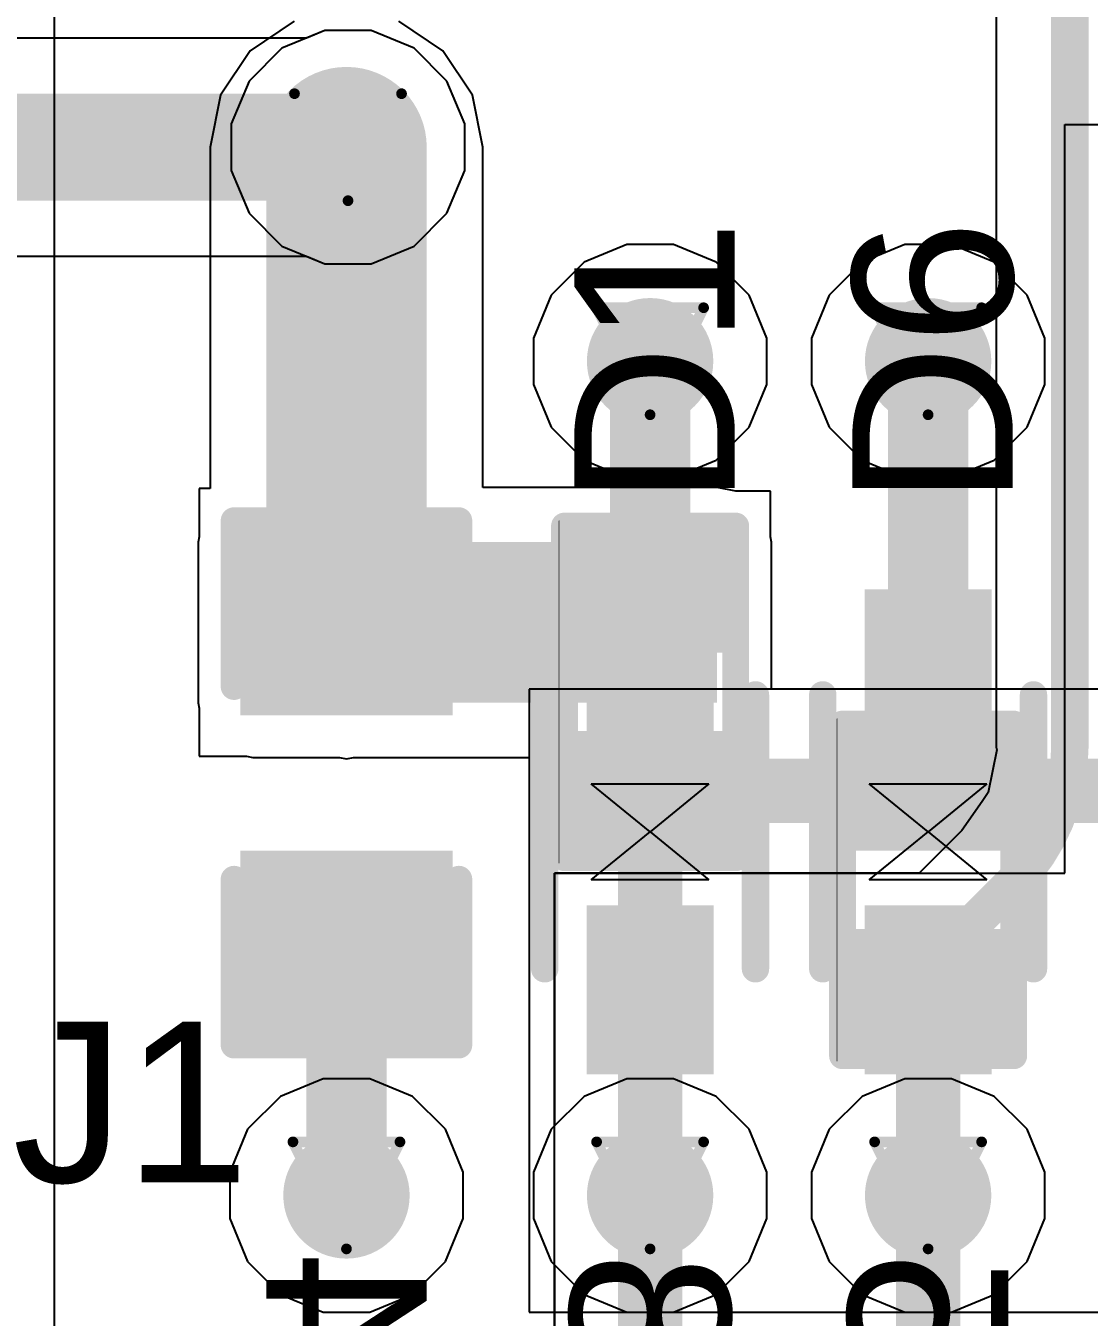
# Model space of a CAD drawing. Header units: inches. Extents: x 0 to 211, y 0 to 201.
# Drawn here: x 3.6077 to 3.8064, y 2.3414 to 2.5827 of the extents above; entities that cross this region are included whole.
import ezdxf

# ---------------------------------------------------------------- set-up
doc = ezdxf.new("R2010")
doc.units = ezdxf.units.IN
doc.header["$MEASUREMENT"] = 0
for name, color, linetype in [('Bottom Layer', 5, 'Continuous'), ('Bottom Overlay', 54, 'Continuous'), ('Bottom Paste', 16, 'Continuous'), ('Bottom Solder', 6, 'Continuous'), ('Drill Drawing', 1, 'Continuous'), ('Layer 1', 16, 'Continuous'), ('Layer 2', 76, 'Continuous'), ('Top Layer', 1, 'Continuous'), ('Top Overlay', 2, 'Continuous'), ('Top Paste', 8, 'Continuous'), ('Top Solder', 216, 'Continuous'), ('Via Holes', 16, 'Continuous')]:
    doc.layers.add(name, color=color, linetype=linetype)
doc.styles.add('Arial', font='', dxfattribs={"height": 0.2})
doc.styles.get('Arial').set_extended_font_data('Arial')

# ---------------------------------------------------------------- blocks, each defined once
blk = doc.blocks.new('R___0402_B_191')
at = {"layer": 'Bottom Layer'}
for points in [[(-0.0095, 0.0125), (-0.0095, -0.0125), (-0.0275, -0.0125), (-0.0275, 0.0125)], [(0.0275, 0.0125), (0.0275, -0.0125), (0.0095, -0.0125), (0.0095, 0.0125)]]:
    blk.add_hatch(color=5, dxfattribs=at).paths.add_polyline_path(points)
at = {"layer": 'Bottom Paste'}
for points in [[(-0.0095, 0.0125), (-0.0095, -0.0125), (-0.0275, -0.0125), (-0.0275, 0.0125)], [(0.0275, 0.0125), (0.0275, -0.0125), (0.0095, -0.0125), (0.0095, 0.0125)]]:
    blk.add_hatch(color=16, dxfattribs=at).paths.add_polyline_path(points)
at = {"layer": 'Bottom Solder'}
for points in [[(-0.00733, 0.01467), (-0.00733, -0.01467), (-0.02967, -0.01467), (-0.02967, 0.01467)], [(0.02967, 0.01467), (0.02967, -0.01467), (0.00733, -0.01467), (0.00733, 0.01467)]]:
    blk.add_hatch(color=6, dxfattribs=at).paths.add_polyline_path(points)
at = {"layer": 'Bottom Overlay'}
for points in [[(-0.031, 0.016, 0.005, 0.005, 0), (-0.031, -0.016, 0.005, 0.005, 0)], [(-0.031, 0.016, 0.005, 0.005, 0), (0.031, 0.016, 0.005, 0.005, 0)], [(-0.032, 0.017, 0.000127, 0.000127, 0), (0.032, 0.017, 0.000127, 0.000127, 0)], [(0.031, 0.016, 0.005, 0.005, 0), (0.031, -0.016, 0.005, 0.005, 0)], [(-0.031, -0.016, 0.005, 0.005, 0), (0.031, -0.016, 0.005, 0.005, 0)]]:
    blk.add_lwpolyline(points, format="xyseb", dxfattribs=at)
for points in [[(-0.03225, 0.016, 0.0025, 0.0025, 1), (-0.02975, 0.016, 0.0025, 0.0025, 1)], [(-0.03225, 0.016, 0.0025, 0.0025, 1), (-0.02975, 0.016, 0.0025, 0.0025, 1)], [(-0.03203, 0.017, 0.0000635, 0.0000635, 1), (-0.03197, 0.017, 0.0000635, 0.0000635, 1)], [(0.02975, 0.016, 0.0025, 0.0025, 1), (0.03225, 0.016, 0.0025, 0.0025, 1)], [(0.02975, 0.016, 0.0025, 0.0025, 1), (0.03225, 0.016, 0.0025, 0.0025, 1)], [(0.03197, 0.017, 0.0000635, 0.0000635, 1), (0.03203, 0.017, 0.0000635, 0.0000635, 1)], [(-0.03225, -0.016, 0.0025, 0.0025, 1), (-0.02975, -0.016, 0.0025, 0.0025, 1)], [(-0.03225, -0.016, 0.0025, 0.0025, 1), (-0.02975, -0.016, 0.0025, 0.0025, 1)], [(0.02975, -0.016, 0.0025, 0.0025, 1), (0.03225, -0.016, 0.0025, 0.0025, 1)], [(0.02975, -0.016, 0.0025, 0.0025, 1), (0.03225, -0.016, 0.0025, 0.0025, 1)]]:
    blk.add_lwpolyline(points, format="xyseb", close=True, dxfattribs=at)
blk = doc.blocks.new('R___0402_B_194')
at = {"layer": 'Bottom Layer'}
for points in [[(-0.0095, 0.0125), (-0.0095, -0.0125), (-0.0275, -0.0125), (-0.0275, 0.0125)], [(0.0275, 0.0125), (0.0275, -0.0125), (0.0095, -0.0125), (0.0095, 0.0125)]]:
    blk.add_hatch(color=5, dxfattribs=at).paths.add_polyline_path(points)
at = {"layer": 'Bottom Paste'}
for points in [[(-0.0095, 0.0125), (-0.0095, -0.0125), (-0.0275, -0.0125), (-0.0275, 0.0125)], [(0.0275, 0.0125), (0.0275, -0.0125), (0.0095, -0.0125), (0.0095, 0.0125)]]:
    blk.add_hatch(color=16, dxfattribs=at).paths.add_polyline_path(points)
at = {"layer": 'Bottom Solder'}
for points in [[(-0.00733, 0.01467), (-0.00733, -0.01467), (-0.02967, -0.01467), (-0.02967, 0.01467)], [(0.02967, 0.01467), (0.02967, -0.01467), (0.00733, -0.01467), (0.00733, 0.01467)]]:
    blk.add_hatch(color=6, dxfattribs=at).paths.add_polyline_path(points)
at = {"layer": 'Bottom Overlay'}
for points in [[(-0.031, 0.016, 0.005, 0.005, 0), (0.031, 0.016, 0.005, 0.005, 0)], [(-0.031, 0.016, 0.005, 0.005, 0), (-0.031, -0.016, 0.005, 0.005, 0)], [(-0.032, 0.017, 0.000127, 0.000127, 0), (0.032, 0.017, 0.000127, 0.000127, 0)], [(0.031, 0.016, 0.005, 0.005, 0), (0.031, -0.016, 0.005, 0.005, 0)], [(0.031, -0.016, 0.005, 0.005, 0), (-0.031, -0.016, 0.005, 0.005, 0)]]:
    blk.add_lwpolyline(points, format="xyseb", dxfattribs=at)
for points in [[(-0.03225, 0.016, 0.0025, 0.0025, 1), (-0.02975, 0.016, 0.0025, 0.0025, 1)], [(-0.03225, 0.016, 0.0025, 0.0025, 1), (-0.02975, 0.016, 0.0025, 0.0025, 1)], [(-0.03203, 0.017, 0.0000635, 0.0000635, 1), (-0.03197, 0.017, 0.0000635, 0.0000635, 1)], [(0.02975, 0.016, 0.0025, 0.0025, 1), (0.03225, 0.016, 0.0025, 0.0025, 1)], [(0.02975, 0.016, 0.0025, 0.0025, 1), (0.03225, 0.016, 0.0025, 0.0025, 1)], [(0.03197, 0.017, 0.0000635, 0.0000635, 1), (0.03203, 0.017, 0.0000635, 0.0000635, 1)], [(-0.03225, -0.016, 0.0025, 0.0025, 1), (-0.02975, -0.016, 0.0025, 0.0025, 1)], [(-0.03225, -0.016, 0.0025, 0.0025, 1), (-0.02975, -0.016, 0.0025, 0.0025, 1)], [(0.02975, -0.016, 0.0025, 0.0025, 1), (0.03225, -0.016, 0.0025, 0.0025, 1)], [(0.02975, -0.016, 0.0025, 0.0025, 1), (0.03225, -0.016, 0.0025, 0.0025, 1)]]:
    blk.add_lwpolyline(points, format="xyseb", close=True, dxfattribs=at)
blk = doc.blocks.new('SOD_523__B__D____________237')
at = {"layer": 'Top Layer'}
for points in [[(-0.04134, 0.00787), (-0.01771, 0.00787), (-0.01771, -0.00787), (-0.04134, -0.00787)], [(0.04134, -0.00787), (0.01771, -0.00787), (0.01771, 0.00787), (0.04134, 0.00787)]]:
    blk.add_hatch(color=1, dxfattribs=at).paths.add_polyline_path(points)
at = {"layer": 'Top Paste'}
for points in [[(-0.04134, 0.00787), (-0.01771, 0.00787), (-0.01771, -0.00787), (-0.04134, -0.00787)], [(0.04134, -0.00787), (0.01771, -0.00787), (0.01771, 0.00787), (0.04134, 0.00787)]]:
    blk.add_hatch(color=8, dxfattribs=at).paths.add_polyline_path(points)
at = {"layer": 'Top Solder'}
for points in [[(-0.04534, 0.01187), (-0.01371, 0.01187), (-0.01371, -0.01187), (-0.04534, -0.01187)], [(0.04534, -0.01187), (0.01371, -0.01187), (0.01371, 0.01187), (0.04534, 0.01187)]]:
    blk.add_hatch(color=216, dxfattribs=at).paths.add_polyline_path(points)
at = {"layer": 'Top Overlay'}
for p, q in [((-0.009, -0.011), (-0.009, 0.011)), ((-0.009, 0.011), (0, 0)), ((0, 0), (0.009, 0.011)), ((0.009, 0.011), (0.009, -0.011)), ((0, 0), (-0.009, -0.011)), ((0, 0), (0, 0)), ((0, 0), (0, 0)), ((0.009, -0.011), (0, 0))]:
    blk.add_line(p, q, dxfattribs=at)
for points in [[(0.02559, 0.01969, 0.00512, 0.00512, 0), (-0.02559, 0.01969, 0.00512, 0.00512, 0)], [(0, -0.01, 0.00394, 0.00394, 0), (0, 0.009, 0.00394, 0.00394, 0)], [(0.02559, -0.01969, 0.00512, 0.00512, 0), (-0.02559, -0.01969, 0.00512, 0.00512, 0)]]:
    blk.add_lwpolyline(points, format="xyseb", dxfattribs=at)
for points in [[(-0.02687, 0.01969, 0.00256, 0.00256, 1), (-0.02431, 0.01969, 0.00256, 0.00256, 1)], [(0.02431, 0.01969, 0.00256, 0.00256, 1), (0.02687, 0.01969, 0.00256, 0.00256, 1)], [(-0.00098, 0.009, 0.00197, 0.00197, 1), (0.00098, 0.009, 0.00197, 0.00197, 1)], [(-0.00098, -0.01, 0.00197, 0.00197, 1), (0.00098, -0.01, 0.00197, 0.00197, 1)], [(-0.02687, -0.01969, 0.00256, 0.00256, 1), (-0.02431, -0.01969, 0.00256, 0.00256, 1)], [(0.02431, -0.01969, 0.00256, 0.00256, 1), (0.02687, -0.01969, 0.00256, 0.00256, 1)]]:
    blk.add_lwpolyline(points, format="xyseb", close=True, dxfattribs=at)
blk = doc.blocks.new('SOD_523__B__D____________242')
at = {"layer": 'Top Layer'}
for points in [[(-0.04134, 0.00787), (-0.01771, 0.00787), (-0.01771, -0.00787), (-0.04134, -0.00787)], [(0.04134, -0.00787), (0.01771, -0.00787), (0.01771, 0.00787), (0.04134, 0.00787)]]:
    blk.add_hatch(color=1, dxfattribs=at).paths.add_polyline_path(points)
at = {"layer": 'Top Paste'}
for points in [[(-0.04134, 0.00787), (-0.01771, 0.00787), (-0.01771, -0.00787), (-0.04134, -0.00787)], [(0.04134, -0.00787), (0.01771, -0.00787), (0.01771, 0.00787), (0.04134, 0.00787)]]:
    blk.add_hatch(color=8, dxfattribs=at).paths.add_polyline_path(points)
at = {"layer": 'Top Solder'}
for points in [[(-0.04534, 0.01187), (-0.01371, 0.01187), (-0.01371, -0.01187), (-0.04534, -0.01187)], [(0.04534, -0.01187), (0.01371, -0.01187), (0.01371, 0.01187), (0.04534, 0.01187)]]:
    blk.add_hatch(color=216, dxfattribs=at).paths.add_polyline_path(points)
at = {"layer": 'Top Overlay'}
for p, q in [((-0.009, -0.011), (-0.009, 0.011)), ((-0.009, 0.011), (0, 0)), ((0, 0), (0.009, 0.011)), ((0.009, 0.011), (0.009, -0.011)), ((0, 0), (-0.009, -0.011)), ((0, 0), (0, 0)), ((0.009, -0.011), (0, 0)), ((0, 0), (0, 0))]:
    blk.add_line(p, q, dxfattribs=at)
for points in [[(0.02559, 0.01969, 0.00512, 0.00512, 0), (-0.02559, 0.01969, 0.00512, 0.00512, 0)], [(0, -0.01, 0.00394, 0.00394, 0), (0, 0.009, 0.00394, 0.00394, 0)], [(0.02559, -0.01969, 0.00512, 0.00512, 0), (-0.02559, -0.01969, 0.00512, 0.00512, 0)]]:
    blk.add_lwpolyline(points, format="xyseb", dxfattribs=at)
for points in [[(-0.02687, 0.01969, 0.00256, 0.00256, 1), (-0.02431, 0.01969, 0.00256, 0.00256, 1)], [(0.02431, 0.01969, 0.00256, 0.00256, 1), (0.02687, 0.01969, 0.00256, 0.00256, 1)], [(-0.00098, 0.009, 0.00197, 0.00197, 1), (0.00098, 0.009, 0.00197, 0.00197, 1)], [(-0.00098, -0.01, 0.00197, 0.00197, 1), (0.00098, -0.01, 0.00197, 0.00197, 1)], [(-0.02687, -0.01969, 0.00256, 0.00256, 1), (-0.02431, -0.01969, 0.00256, 0.00256, 1)], [(0.02431, -0.01969, 0.00256, 0.00256, 1), (0.02687, -0.01969, 0.00256, 0.00256, 1)]]:
    blk.add_lwpolyline(points, format="xyseb", close=True, dxfattribs=at)
blk = doc.blocks.new('C___0603_B_382')
at = {"layer": 'Bottom Layer'}
for points in [[(-0.045, -0.0175), (-0.045, 0.0175), (-0.015, 0.0175), (-0.015, -0.0175)], [(0.015, -0.0175), (0.015, 0.0175), (0.045, 0.0175), (0.045, -0.0175)]]:
    blk.add_hatch(color=5, dxfattribs=at).paths.add_polyline_path(points)
at = {"layer": 'Bottom Paste'}
for points in [[(-0.045, -0.0175), (-0.045, 0.0175), (-0.015, 0.0175), (-0.015, -0.0175)], [(0.015, -0.0175), (0.015, 0.0175), (0.045, 0.0175), (0.045, -0.0175)]]:
    blk.add_hatch(color=16, dxfattribs=at).paths.add_polyline_path(points)
at = {"layer": 'Bottom Solder'}
for points in [[(-0.04736, -0.01986), (-0.04736, 0.01986), (-0.01264, 0.01986), (-0.01264, -0.01986)], [(0.01264, -0.01986), (0.01264, 0.01986), (0.04736, 0.01986), (0.04736, -0.01986)]]:
    blk.add_hatch(color=6, dxfattribs=at).paths.add_polyline_path(points)
at = {"layer": 'Bottom Overlay'}
for points in [[(-0.049, 0.021, 0.005, 0.005, 0), (-0.018, 0.021, 0.005, 0.005, 0)], [(-0.049, 0.021, 0.005, 0.005, 0), (-0.049, -0.021, 0.005, 0.005, 0)], [(0.018, 0.021, 0.005, 0.005, 0), (0.049, 0.021, 0.005, 0.005, 0)], [(0.049, 0.021, 0.005, 0.005, 0), (0.049, -0.021, 0.005, 0.005, 0)], [(-0.049, -0.021, 0.005, 0.005, 0), (-0.018, -0.021, 0.005, 0.005, 0)], [(0.018, -0.021, 0.005, 0.005, 0), (0.049, -0.021, 0.005, 0.005, 0)]]:
    blk.add_lwpolyline(points, format="xyseb", dxfattribs=at)
for points in [[(-0.05025, 0.021, 0.0025, 0.0025, 1), (-0.04775, 0.021, 0.0025, 0.0025, 1)], [(-0.05025, 0.021, 0.0025, 0.0025, 1), (-0.04775, 0.021, 0.0025, 0.0025, 1)], [(-0.01925, 0.021, 0.0025, 0.0025, 1), (-0.01675, 0.021, 0.0025, 0.0025, 1)], [(0.01675, 0.021, 0.0025, 0.0025, 1), (0.01925, 0.021, 0.0025, 0.0025, 1)], [(0.04775, 0.021, 0.0025, 0.0025, 1), (0.05025, 0.021, 0.0025, 0.0025, 1)], [(0.04775, 0.021, 0.0025, 0.0025, 1), (0.05025, 0.021, 0.0025, 0.0025, 1)], [(-0.05025, -0.021, 0.0025, 0.0025, 1), (-0.04775, -0.021, 0.0025, 0.0025, 1)], [(-0.05025, -0.021, 0.0025, 0.0025, 1), (-0.04775, -0.021, 0.0025, 0.0025, 1)], [(-0.01925, -0.021, 0.0025, 0.0025, 1), (-0.01675, -0.021, 0.0025, 0.0025, 1)], [(0.01675, -0.021, 0.0025, 0.0025, 1), (0.01925, -0.021, 0.0025, 0.0025, 1)], [(0.04775, -0.021, 0.0025, 0.0025, 1), (0.05025, -0.021, 0.0025, 0.0025, 1)], [(0.04775, -0.021, 0.0025, 0.0025, 1), (0.05025, -0.021, 0.0025, 0.0025, 1)]]:
    blk.add_lwpolyline(points, format="xyseb", close=True, dxfattribs=at)

msp = doc.modelspace()

# ---------------------------------------------------------------- hatches: boundary and pattern name
at = {"layer": 'Bottom Layer'}
h = msp.add_hatch(color=5, dxfattribs=at)
edge = h.paths.add_edge_path()
edge.add_arc((3.66787, 2.56), 0.01181, 0, 360)
h = msp.add_hatch(color=5, dxfattribs=at)
edge = h.paths.add_edge_path()
edge.add_arc((3.72432, 2.52), 0.01181, 0, 360)
h = msp.add_hatch(color=5, dxfattribs=at)
edge = h.paths.add_edge_path()
edge.add_arc((3.77627, 2.52), 0.01181, 0, 360)
msp.add_hatch(color=5, dxfattribs=at).paths.add_polyline_path([(3.65008, 2.45618), (3.73682, 2.45618), (3.73682, 2.48621), (3.65008, 2.48621)])
h = msp.add_hatch(color=5, dxfattribs=at)
edge = h.paths.add_edge_path()
edge.add_arc((3.66758, 2.36412), 0.01181, 0, 360)
h = msp.add_hatch(color=5, dxfattribs=at)
edge = h.paths.add_edge_path()
edge.add_arc((3.72432, 2.36412), 0.01181, 0, 360)
h = msp.add_hatch(color=5, dxfattribs=at)
edge = h.paths.add_edge_path()
edge.add_arc((3.77627, 2.36412), 0.01181, 0, 360)
at = {"layer": 'Layer 1'}
h = msp.add_hatch(color=16, dxfattribs=at)
edge = h.paths.add_edge_path()
edge.add_arc((3.66787, 2.56), 0.01181, 0, 360)
h = msp.add_hatch(color=16, dxfattribs=at)
edge = h.paths.add_edge_path()
edge.add_arc((3.72432, 2.52), 0.01181, 0, 360)
h = msp.add_hatch(color=16, dxfattribs=at)
edge = h.paths.add_edge_path()
edge.add_arc((3.77627, 2.52), 0.01181, 0, 360)
h = msp.add_hatch(color=16, dxfattribs=at)
edge = h.paths.add_edge_path()
edge.add_arc((3.66758, 2.36412), 0.01181, 0, 360)
h = msp.add_hatch(color=16, dxfattribs=at)
edge = h.paths.add_edge_path()
edge.add_arc((3.72432, 2.36412), 0.01181, 0, 360)
h = msp.add_hatch(color=16, dxfattribs=at)
edge = h.paths.add_edge_path()
edge.add_arc((3.77627, 2.36412), 0.01181, 0, 360)
at = {"layer": 'Layer 2'}
h = msp.add_hatch(color=76, dxfattribs=at)
edge = h.paths.add_edge_path()
edge.add_arc((3.66787, 2.56), 0.01181, 0, 360)
h = msp.add_hatch(color=76, dxfattribs=at)
edge = h.paths.add_edge_path()
edge.add_arc((3.72432, 2.52), 0.01181, 0, 360)
h = msp.add_hatch(color=76, dxfattribs=at)
edge = h.paths.add_edge_path()
edge.add_arc((3.77627, 2.52), 0.01181, 0, 360)
h = msp.add_hatch(color=76, dxfattribs=at)
edge = h.paths.add_edge_path()
edge.add_arc((3.66758, 2.36412), 0.01181, 0, 360)
h = msp.add_hatch(color=76, dxfattribs=at)
edge = h.paths.add_edge_path()
edge.add_arc((3.72432, 2.36412), 0.01181, 0, 360)
h = msp.add_hatch(color=76, dxfattribs=at)
edge = h.paths.add_edge_path()
edge.add_arc((3.77627, 2.36412), 0.01181, 0, 360)
at = {"layer": 'Top Layer'}
h = msp.add_hatch(color=1, dxfattribs=at)
edge = h.paths.add_edge_path()
edge.add_arc((3.66787, 2.56), 0.01181, 0, 360)
h = msp.add_hatch(color=1, dxfattribs=at)
edge = h.paths.add_edge_path()
edge.add_arc((3.72432, 2.52), 0.01181, 0, 360)
h = msp.add_hatch(color=1, dxfattribs=at)
edge = h.paths.add_edge_path()
edge.add_arc((3.77627, 2.52), 0.01181, 0, 360)
h = msp.add_hatch(color=1, dxfattribs=at)
edge = h.paths.add_edge_path()
edge.add_arc((3.66758, 2.36412), 0.01181, 0, 360)
h = msp.add_hatch(color=1, dxfattribs=at)
edge = h.paths.add_edge_path()
edge.add_arc((3.72432, 2.36412), 0.01181, 0, 360)
h = msp.add_hatch(color=1, dxfattribs=at)
edge = h.paths.add_edge_path()
edge.add_arc((3.77627, 2.36412), 0.01181, 0, 360)
at = {"layer": 'Via Holes'}
h = msp.add_hatch(color=7, dxfattribs=at)
edge = h.paths.add_edge_path()
edge.add_arc((3.66787, 2.56), 0.00591, 0, 360)
h = msp.add_hatch(color=7, dxfattribs=at)
edge = h.paths.add_edge_path()
edge.add_arc((3.72432, 2.52), 0.00591, 0, 360)
h = msp.add_hatch(color=7, dxfattribs=at)
edge = h.paths.add_edge_path()
edge.add_arc((3.77627, 2.52), 0.00591, 0, 360)
h = msp.add_hatch(color=7, dxfattribs=at)
edge = h.paths.add_edge_path()
edge.add_arc((3.66758, 2.36412), 0.00591, 0, 360)
h = msp.add_hatch(color=7, dxfattribs=at)
edge = h.paths.add_edge_path()
edge.add_arc((3.72432, 2.36412), 0.00591, 0, 360)
h = msp.add_hatch(color=7, dxfattribs=at)
edge = h.paths.add_edge_path()
edge.add_arc((3.77627, 2.36412), 0.00591, 0, 360)

# ---------------------------------------------------------------- linework, layer by layer
at = {"layer": 'Bottom Layer'}
for p, q in [((3.65783, 2.58355), (3.64956, 2.57802)), ((3.68561, 2.57802), (3.67734, 2.58355)), ((3.64956, 2.57802), (3.64403, 2.56975)), ((3.69113, 2.56975), (3.68561, 2.57802)), ((3.64403, 2.56975), (3.64209, 2.56)), ((3.69307, 2.56), (3.69113, 2.56975)), ((3.64209, 2.56), (3.64209, 2.49621)), ((3.69307, 2.49641), (3.69307, 2.56)), ((3.64209, 2.49621), (3.64008, 2.49621)), ((3.64008, 2.49621), (3.64008, 2.4872)), ((3.73682, 2.49641), (3.69307, 2.49641)), ((3.74032, 2.49571), (3.73682, 2.49641)), ((3.74682, 2.49571), (3.74032, 2.49571)), ((3.74682, 2.4872), (3.74682, 2.49571)), ((3.64008, 2.4872), (3.63989, 2.48621)), ((3.63989, 2.48621), (3.63989, 2.45618)), ((3.74702, 2.48621), (3.74682, 2.4872)), ((3.74702, 2.45872), (3.74702, 2.48621)), ((4.20929, 2.4587), (3.7017, 2.45872)), ((3.7017, 2.45872), (3.7017, 2.34231)), ((3.90051, 2.45871), (3.74702, 2.45872)), ((3.63989, 2.45618), (3.64008, 2.45519)), ((3.64008, 2.45519), (3.64008, 2.44621)), ((3.64008, 2.44621), (3.64892, 2.44621)), ((3.64892, 2.44621), (3.65008, 2.44598)), ((3.65008, 2.44598), (3.66629, 2.44598)), ((3.66629, 2.44598), (3.66758, 2.44572)), ((3.66758, 2.44572), (3.66888, 2.44598)), ((3.66888, 2.44598), (3.7017, 2.44598)), ((3.7017, 2.44598), (3.7017, 2.34231)), ((3.7017, 2.34231), (4.20929, 2.34231)), ((3.7017, 2.34231), (4.20929, 2.34231))]:
    msp.add_line(p, q, dxfattribs=at)
for points in [[(3.66758, 2.47121, 0.03, 0.03, 0), (3.66758, 2.56, 0.03, 0.03, 0)], [(3.72432, 2.36412, 0.012, 0.012, 0), (3.72432, 2.43971, 0.012, 0.012, 0)], [(3.72432, 2.43971, 0.012, 0.012, 0), (3.77627, 2.43971, 0.012, 0.012, 0)], [(3.77627, 2.43971, 0.012, 0.012, 0), (4.03452, 2.43971, 0.012, 0.012, 0)], [(3.66758, 2.36412, 0.015, 0.015, 0), (3.66758, 2.41121, 0.015, 0.015, 0)], [(3.77627, 2.36412, 0.01, 0.01, 0), (3.77627, 2.40271, 0.01, 0.01, 0)]]:
    msp.add_lwpolyline(points, format="xyseb", dxfattribs=at)
for points in [[(3.66008, 2.56, 0.015, 0.015, 1), (3.67508, 2.56, 0.015, 0.015, 1)], [(3.66008, 2.47121, 0.015, 0.015, 1), (3.67508, 2.47121, 0.015, 0.015, 1)], [(3.72132, 2.43971, 0.006, 0.006, 1), (3.72732, 2.43971, 0.006, 0.006, 1)], [(3.72132, 2.43971, 0.006, 0.006, 1), (3.72732, 2.43971, 0.006, 0.006, 1)], [(3.77327, 2.43971, 0.006, 0.006, 1), (3.77927, 2.43971, 0.006, 0.006, 1)], [(3.77327, 2.43971, 0.006, 0.006, 1), (3.77927, 2.43971, 0.006, 0.006, 1)], [(3.66383, 2.41121, 0.0075, 0.0075, 1), (3.67133, 2.41121, 0.0075, 0.0075, 1)], [(3.77377, 2.40271, 0.005, 0.005, 1), (3.77877, 2.40271, 0.005, 0.005, 1)], [(3.66383, 2.36412, 0.0075, 0.0075, 1), (3.67133, 2.36412, 0.0075, 0.0075, 1)], [(3.72132, 2.36412, 0.006, 0.006, 1), (3.72732, 2.36412, 0.006, 0.006, 1)], [(3.77377, 2.36412, 0.005, 0.005, 1), (3.77877, 2.36412, 0.005, 0.005, 1)]]:
    msp.add_lwpolyline(points, format="xyseb", close=True, dxfattribs=at)
at = {"layer": 'Drill Drawing'}
for points in [[(3.65787, 2.57, 0.002, 0.002, 0), (3.67787, 2.57, 0.002, 0.002, 0)], [(3.65787, 2.57, 0.002, 0.002, 0), (3.66787, 2.55, 0.002, 0.002, 0)], [(3.66787, 2.55, 0.002, 0.002, 0), (3.67787, 2.57, 0.002, 0.002, 0)], [(3.71432, 2.53, 0.002, 0.002, 0), (3.73432, 2.53, 0.002, 0.002, 0)], [(3.71432, 2.53, 0.002, 0.002, 0), (3.72432, 2.51, 0.002, 0.002, 0)], [(3.72432, 2.51, 0.002, 0.002, 0), (3.73432, 2.53, 0.002, 0.002, 0)], [(3.76627, 2.53, 0.002, 0.002, 0), (3.78627, 2.53, 0.002, 0.002, 0)], [(3.76627, 2.53, 0.002, 0.002, 0), (3.77627, 2.51, 0.002, 0.002, 0)], [(3.77627, 2.51, 0.002, 0.002, 0), (3.78627, 2.53, 0.002, 0.002, 0)], [(3.65758, 2.37412, 0.002, 0.002, 0), (3.67758, 2.37412, 0.002, 0.002, 0)], [(3.65758, 2.37412, 0.002, 0.002, 0), (3.66758, 2.35412, 0.002, 0.002, 0)], [(3.66758, 2.35412, 0.002, 0.002, 0), (3.67758, 2.37412, 0.002, 0.002, 0)], [(3.71432, 2.37412, 0.002, 0.002, 0), (3.73432, 2.37412, 0.002, 0.002, 0)], [(3.71432, 2.37412, 0.002, 0.002, 0), (3.72432, 2.35412, 0.002, 0.002, 0)], [(3.72432, 2.35412, 0.002, 0.002, 0), (3.73432, 2.37412, 0.002, 0.002, 0)], [(3.76627, 2.37412, 0.002, 0.002, 0), (3.78627, 2.37412, 0.002, 0.002, 0)], [(3.76627, 2.37412, 0.002, 0.002, 0), (3.77627, 2.35412, 0.002, 0.002, 0)], [(3.77627, 2.35412, 0.002, 0.002, 0), (3.78627, 2.37412, 0.002, 0.002, 0)]]:
    msp.add_lwpolyline(points, format="xyseb", dxfattribs=at)
for points in [[(3.65737, 2.57, 0.001, 0.001, 1), (3.65837, 2.57, 0.001, 0.001, 1)], [(3.65737, 2.57, 0.001, 0.001, 1), (3.65837, 2.57, 0.001, 0.001, 1)], [(3.67737, 2.57, 0.001, 0.001, 1), (3.67837, 2.57, 0.001, 0.001, 1)], [(3.67737, 2.57, 0.001, 0.001, 1), (3.67837, 2.57, 0.001, 0.001, 1)], [(3.66737, 2.55, 0.001, 0.001, 1), (3.66837, 2.55, 0.001, 0.001, 1)], [(3.66737, 2.55, 0.001, 0.001, 1), (3.66837, 2.55, 0.001, 0.001, 1)], [(3.71382, 2.53, 0.001, 0.001, 1), (3.71482, 2.53, 0.001, 0.001, 1)], [(3.71382, 2.53, 0.001, 0.001, 1), (3.71482, 2.53, 0.001, 0.001, 1)], [(3.73382, 2.53, 0.001, 0.001, 1), (3.73482, 2.53, 0.001, 0.001, 1)], [(3.73382, 2.53, 0.001, 0.001, 1), (3.73482, 2.53, 0.001, 0.001, 1)], [(3.76577, 2.53, 0.001, 0.001, 1), (3.76677, 2.53, 0.001, 0.001, 1)], [(3.76577, 2.53, 0.001, 0.001, 1), (3.76677, 2.53, 0.001, 0.001, 1)], [(3.78577, 2.53, 0.001, 0.001, 1), (3.78677, 2.53, 0.001, 0.001, 1)], [(3.78577, 2.53, 0.001, 0.001, 1), (3.78677, 2.53, 0.001, 0.001, 1)], [(3.72382, 2.51, 0.001, 0.001, 1), (3.72482, 2.51, 0.001, 0.001, 1)], [(3.72382, 2.51, 0.001, 0.001, 1), (3.72482, 2.51, 0.001, 0.001, 1)], [(3.77577, 2.51, 0.001, 0.001, 1), (3.77677, 2.51, 0.001, 0.001, 1)], [(3.77577, 2.51, 0.001, 0.001, 1), (3.77677, 2.51, 0.001, 0.001, 1)], [(3.65708, 2.37412, 0.001, 0.001, 1), (3.65808, 2.37412, 0.001, 0.001, 1)], [(3.65708, 2.37412, 0.001, 0.001, 1), (3.65808, 2.37412, 0.001, 0.001, 1)], [(3.67708, 2.37412, 0.001, 0.001, 1), (3.67808, 2.37412, 0.001, 0.001, 1)], [(3.67708, 2.37412, 0.001, 0.001, 1), (3.67808, 2.37412, 0.001, 0.001, 1)], [(3.71382, 2.37412, 0.001, 0.001, 1), (3.71482, 2.37412, 0.001, 0.001, 1)], [(3.71382, 2.37412, 0.001, 0.001, 1), (3.71482, 2.37412, 0.001, 0.001, 1)], [(3.73382, 2.37412, 0.001, 0.001, 1), (3.73482, 2.37412, 0.001, 0.001, 1)], [(3.73382, 2.37412, 0.001, 0.001, 1), (3.73482, 2.37412, 0.001, 0.001, 1)], [(3.76577, 2.37412, 0.001, 0.001, 1), (3.76677, 2.37412, 0.001, 0.001, 1)], [(3.76577, 2.37412, 0.001, 0.001, 1), (3.76677, 2.37412, 0.001, 0.001, 1)], [(3.78577, 2.37412, 0.001, 0.001, 1), (3.78677, 2.37412, 0.001, 0.001, 1)], [(3.78577, 2.37412, 0.001, 0.001, 1), (3.78677, 2.37412, 0.001, 0.001, 1)], [(3.66708, 2.35412, 0.001, 0.001, 1), (3.66808, 2.35412, 0.001, 0.001, 1)], [(3.66708, 2.35412, 0.001, 0.001, 1), (3.66808, 2.35412, 0.001, 0.001, 1)], [(3.72382, 2.35412, 0.001, 0.001, 1), (3.72482, 2.35412, 0.001, 0.001, 1)], [(3.72382, 2.35412, 0.001, 0.001, 1), (3.72482, 2.35412, 0.001, 0.001, 1)], [(3.77577, 2.35412, 0.001, 0.001, 1), (3.77677, 2.35412, 0.001, 0.001, 1)], [(3.77577, 2.35412, 0.001, 0.001, 1), (3.77677, 2.35412, 0.001, 0.001, 1)]]:
    msp.add_lwpolyline(points, format="xyseb", close=True, dxfattribs=at)
at = {"layer": 'Layer 1'}
for p, q in [((3.66354, 2.58181), (3.65552, 2.57849)), ((3.67221, 2.58181), (3.66354, 2.58181)), ((3.68023, 2.57849), (3.67221, 2.58181)), ((3.65552, 2.57849), (3.64938, 2.57235)), ((3.68636, 2.57235), (3.68023, 2.57849)), ((3.64938, 2.57235), (3.64606, 2.56434)), ((3.68968, 2.56434), (3.68636, 2.57235)), ((3.64606, 2.56434), (3.64606, 2.55566)), ((3.68968, 2.55566), (3.68968, 2.56434)), ((3.64606, 2.55566), (3.64938, 2.54765)), ((3.68636, 2.54765), (3.68968, 2.55566)), ((3.64938, 2.54765), (3.65552, 2.54151)), ((3.68023, 2.54151), (3.68636, 2.54765)), ((3.65552, 2.54151), (3.66354, 2.53819)), ((3.67221, 2.53819), (3.68023, 2.54151)), ((3.66354, 2.53819), (3.67221, 2.53819)), ((3.71998, 2.38593), (3.71197, 2.38261)), ((3.72866, 2.38593), (3.71998, 2.38593)), ((3.73668, 2.38261), (3.72866, 2.38593)), ((3.77194, 2.38593), (3.76392, 2.38261)), ((3.78061, 2.38593), (3.77194, 2.38593)), ((3.78863, 2.38261), (3.78061, 2.38593)), ((3.71197, 2.38261), (3.70583, 2.37647)), ((3.74281, 2.37647), (3.73668, 2.38261)), ((3.76392, 2.38261), (3.75778, 2.37647)), ((3.79476, 2.37647), (3.78863, 2.38261)), ((3.70583, 2.37647), (3.70251, 2.36846)), ((3.74613, 2.36846), (3.74281, 2.37647)), ((3.75778, 2.37647), (3.75446, 2.36846)), ((3.79809, 2.36846), (3.79476, 2.37647)), ((3.70251, 2.36846), (3.70251, 2.35978)), ((3.74613, 2.35978), (3.74613, 2.36846)), ((3.75446, 2.36846), (3.75446, 2.35978)), ((3.79809, 2.35978), (3.79809, 2.36846)), ((3.70251, 2.35978), (3.70583, 2.35176)), ((3.74281, 2.35176), (3.74613, 2.35978)), ((3.75446, 2.35978), (3.75778, 2.35176)), ((3.79476, 2.35176), (3.79809, 2.35978)), ((3.70583, 2.35176), (3.71197, 2.34563)), ((3.73668, 2.34563), (3.74281, 2.35176)), ((3.75778, 2.35176), (3.76392, 2.34563)), ((3.78863, 2.34563), (3.79476, 2.35176)), ((3.71197, 2.34563), (3.71998, 2.34231)), ((3.72866, 2.34231), (3.73668, 2.34563)), ((3.76392, 2.34563), (3.77194, 2.34231)), ((3.78061, 2.34231), (3.78863, 2.34563)), ((3.71998, 2.34231), (3.72866, 2.34231)), ((3.77194, 2.34231), (3.78061, 2.34231))]:
    msp.add_line(p, q, dxfattribs=at)
at = {"layer": 'Layer 2'}
for p, q in [((3.613, 2.26606), (3.613, 2.68865)), ((3.71998, 2.54181), (3.71197, 2.53849)), ((3.72866, 2.54181), (3.71998, 2.54181)), ((3.73668, 2.53849), (3.72866, 2.54181)), ((3.77194, 2.54181), (3.76392, 2.53849)), ((3.78061, 2.54181), (3.77194, 2.54181)), ((3.78863, 2.53849), (3.78061, 2.54181)), ((3.71197, 2.53849), (3.70583, 2.53235)), ((3.74281, 2.53235), (3.73668, 2.53849)), ((3.76392, 2.53849), (3.75778, 2.53235)), ((3.79476, 2.53235), (3.78863, 2.53849)), ((3.70583, 2.53235), (3.70251, 2.52434)), ((3.74613, 2.52434), (3.74281, 2.53235)), ((3.75778, 2.53235), (3.75446, 2.52434)), ((3.79809, 2.52434), (3.79476, 2.53235)), ((3.70251, 2.52434), (3.70251, 2.51566)), ((3.74613, 2.51566), (3.74613, 2.52434)), ((3.75446, 2.52434), (3.75446, 2.51566)), ((3.79809, 2.51566), (3.79809, 2.52434)), ((3.70251, 2.51566), (3.70583, 2.50765)), ((3.74281, 2.50765), (3.74613, 2.51566)), ((3.75446, 2.51566), (3.75778, 2.50765)), ((3.79476, 2.50765), (3.79809, 2.51566)), ((3.70583, 2.50765), (3.71197, 2.50151)), ((3.73668, 2.50151), (3.74281, 2.50765)), ((3.75778, 2.50765), (3.76392, 2.50151)), ((3.78863, 2.50151), (3.79476, 2.50765)), ((3.71197, 2.50151), (3.71998, 2.49819)), ((3.72866, 2.49819), (3.73668, 2.50151)), ((3.76392, 2.50151), (3.77194, 2.49819)), ((3.78061, 2.49819), (3.78863, 2.50151)), ((3.71998, 2.49819), (3.72866, 2.49819)), ((3.77194, 2.49819), (3.78061, 2.49819)), ((3.66324, 2.38593), (3.65523, 2.38261)), ((3.67192, 2.38593), (3.66324, 2.38593)), ((3.67994, 2.38261), (3.67192, 2.38593)), ((3.71998, 2.38593), (3.71197, 2.38261)), ((3.72866, 2.38593), (3.71998, 2.38593)), ((3.73668, 2.38261), (3.72866, 2.38593)), ((3.77194, 2.38593), (3.76392, 2.38261)), ((3.78061, 2.38593), (3.77194, 2.38593)), ((3.78863, 2.38261), (3.78061, 2.38593)), ((3.65523, 2.38261), (3.64909, 2.37647)), ((3.68607, 2.37647), (3.67994, 2.38261)), ((3.71197, 2.38261), (3.70583, 2.37647)), ((3.74281, 2.37647), (3.73668, 2.38261)), ((3.76392, 2.38261), (3.75778, 2.37647)), ((3.79476, 2.37647), (3.78863, 2.38261)), ((3.64909, 2.37647), (3.64577, 2.36846)), ((3.68939, 2.36846), (3.68607, 2.37647)), ((3.70583, 2.37647), (3.70251, 2.36846)), ((3.74613, 2.36846), (3.74281, 2.37647)), ((3.75778, 2.37647), (3.75446, 2.36846)), ((3.79809, 2.36846), (3.79476, 2.37647)), ((3.64577, 2.36846), (3.64577, 2.35978)), ((3.68939, 2.35978), (3.68939, 2.36846)), ((3.70251, 2.36846), (3.70251, 2.35978)), ((3.74613, 2.35978), (3.74613, 2.36846)), ((3.75446, 2.36846), (3.75446, 2.35978)), ((3.79809, 2.35978), (3.79809, 2.36846)), ((3.64577, 2.35978), (3.64909, 2.35176)), ((3.68607, 2.35176), (3.68939, 2.35978)), ((3.70251, 2.35978), (3.70583, 2.35176)), ((3.74281, 2.35176), (3.74613, 2.35978)), ((3.75446, 2.35978), (3.75778, 2.35176)), ((3.79476, 2.35176), (3.79809, 2.35978)), ((3.64909, 2.35176), (3.65523, 2.34563)), ((3.67994, 2.34563), (3.68607, 2.35176)), ((3.70583, 2.35176), (3.71197, 2.34563)), ((3.73668, 2.34563), (3.74281, 2.35176)), ((3.75778, 2.35176), (3.76392, 2.34563)), ((3.78863, 2.34563), (3.79476, 2.35176)), ((3.65523, 2.34563), (3.66324, 2.34231)), ((3.67192, 2.34231), (3.67994, 2.34563)), ((3.71197, 2.34563), (3.71998, 2.34231)), ((3.72866, 2.34231), (3.73668, 2.34563)), ((3.76392, 2.34563), (3.77194, 2.34231)), ((3.78061, 2.34231), (3.78863, 2.34563)), ((3.66324, 2.34231), (3.67192, 2.34231)), ((3.71998, 2.34231), (3.72866, 2.34231)), ((3.77194, 2.34231), (3.78061, 2.34231))]:
    msp.add_line(p, q, dxfattribs=at)
at = {"layer": 'Top Layer'}
for p, q in [((3.78898, 2.62221), (3.78898, 2.44786)), ((3.66011, 2.58039), (3.547, 2.58039)), ((3.66354, 2.58181), (3.66011, 2.58039)), ((3.67221, 2.58181), (3.66354, 2.58181)), ((3.68023, 2.57849), (3.67221, 2.58181)), ((3.68636, 2.57235), (3.68023, 2.57849)), ((3.68968, 2.56434), (3.68636, 2.57235)), ((3.68968, 2.55566), (3.68968, 2.56434)), ((3.8018, 2.42435), (3.8018, 2.56422)), ((3.8018, 2.56422), (4.11227, 2.56422)), ((3.68636, 2.54765), (3.68968, 2.55566)), ((3.68023, 2.54151), (3.68636, 2.54765)), ((3.67221, 2.53819), (3.68023, 2.54151)), ((2.71492, 2.53961), (3.66011, 2.53961)), ((3.66011, 2.53961), (3.66354, 2.53819)), ((3.66354, 2.53819), (3.67221, 2.53819)), ((3.78908, 2.44738), (3.78748, 2.43938)), ((3.78898, 2.44786), (3.78908, 2.44738)), ((3.78638, 2.43773), (3.78254, 2.43232)), ((3.78748, 2.43938), (3.78638, 2.43773)), ((3.78254, 2.43232), (3.77457, 2.42435)), ((3.70645, 2.33642), (3.70645, 2.42435)), ((3.70645, 2.42435), (3.8018, 2.42435)), ((3.77457, 2.42435), (3.70645, 2.42435)), ((3.70645, 2.42435), (3.70645, 2.37709)), ((3.70645, 2.37709), (3.70583, 2.37647)), ((3.70583, 2.37647), (3.70251, 2.36846)), ((3.70251, 2.36846), (3.70251, 2.35978)), ((3.70251, 2.35978), (3.70583, 2.35176)), ((3.70583, 2.35176), (3.70645, 2.35115)), ((3.70645, 2.35115), (3.70645, 2.33642))]:
    msp.add_line(p, q, dxfattribs=at)
for points in [[(3.80275, 2.44786, 0.007, 0.007, 0), (3.80275, 2.62221, 0.007, 0.007, 0)], [(2.71492, 2.56, 0.02, 0.02, 0), (3.66787, 2.56, 0.02, 0.02, 0)], [(3.72432, 2.46158, 0.015, 0.015, 0), (3.72432, 2.52, 0.015, 0.015, 0)], [(3.77627, 2.46158, 0.015, 0.015, 0), (3.77627, 2.52, 0.015, 0.015, 0)], [(3.80275, 2.44786, 0.007, 0.007, -0.198912), (3.79227, 2.42258, 0.007, 0.007, 0)], [(3.78015, 2.41046, 0.007, 0.007, 0), (3.79227, 2.42258, 0.007, 0.007, 0)], [(3.78015, 2.40641, 0.007, 0.007, 0), (3.78015, 2.41046, 0.007, 0.007, 0)], [(3.72432, 2.36412, 0.012, 0.012, 0), (3.72432, 2.40253, 0.012, 0.012, 0)], [(3.77627, 2.36412, 0.012, 0.012, 0), (3.77627, 2.40253, 0.012, 0.012, 0)], [(3.77627, 2.40253, 0.007, 0.007, 0), (3.78015, 2.40641, 0.007, 0.007, 0)], [(3.72432, 2.24226, 0.012, 0.012, 0), (3.72432, 2.36412, 0.012, 0.012, 0)], [(3.77627, 2.31142, 0.012, 0.012, 0), (3.77627, 2.36412, 0.012, 0.012, 0)]]:
    msp.add_lwpolyline(points, format="xyseb", dxfattribs=at)
for points in [[(3.66287, 2.56, 0.01, 0.01, 1), (3.67287, 2.56, 0.01, 0.01, 1)], [(3.72057, 2.52, 0.0075, 0.0075, 1), (3.72807, 2.52, 0.0075, 0.0075, 1)], [(3.77252, 2.52, 0.0075, 0.0075, 1), (3.78002, 2.52, 0.0075, 0.0075, 1)], [(3.72057, 2.46158, 0.0075, 0.0075, 1), (3.72807, 2.46158, 0.0075, 0.0075, 1)], [(3.77252, 2.46158, 0.0075, 0.0075, 1), (3.78002, 2.46158, 0.0075, 0.0075, 1)], [(3.801, 2.44786, 0.0035, 0.0035, 1), (3.8045, 2.44786, 0.0035, 0.0035, 1)], [(3.801, 2.44786, 0.0035, 0.0035, 1), (3.8045, 2.44786, 0.0035, 0.0035, 1)], [(3.79052, 2.42258, 0.0035, 0.0035, 1), (3.79402, 2.42258, 0.0035, 0.0035, 1)], [(3.79052, 2.42258, 0.0035, 0.0035, 1), (3.79402, 2.42258, 0.0035, 0.0035, 1)], [(3.7784, 2.41046, 0.0035, 0.0035, 1), (3.7819, 2.41046, 0.0035, 0.0035, 1)], [(3.7784, 2.41046, 0.0035, 0.0035, 1), (3.7819, 2.41046, 0.0035, 0.0035, 1)], [(3.72132, 2.40253, 0.006, 0.006, 1), (3.72732, 2.40253, 0.006, 0.006, 1)], [(3.77327, 2.40253, 0.006, 0.006, 1), (3.77927, 2.40253, 0.006, 0.006, 1)], [(3.7784, 2.40641, 0.0035, 0.0035, 1), (3.7819, 2.40641, 0.0035, 0.0035, 1)], [(3.7784, 2.40641, 0.0035, 0.0035, 1), (3.7819, 2.40641, 0.0035, 0.0035, 1)], [(3.77452, 2.40253, 0.0035, 0.0035, 1), (3.77802, 2.40253, 0.0035, 0.0035, 1)], [(3.72132, 2.36412, 0.006, 0.006, 1), (3.72732, 2.36412, 0.006, 0.006, 1)], [(3.72132, 2.36412, 0.006, 0.006, 1), (3.72732, 2.36412, 0.006, 0.006, 1)], [(3.77327, 2.36412, 0.006, 0.006, 1), (3.77927, 2.36412, 0.006, 0.006, 1)], [(3.77327, 2.36412, 0.006, 0.006, 1), (3.77927, 2.36412, 0.006, 0.006, 1)]]:
    msp.add_lwpolyline(points, format="xyseb", close=True, dxfattribs=at)

# ---------------------------------------------------------------- block references
for name, p, rotation in [('C___0603_B_382', (3.66758, 2.44121), 90), ('R___0402_B_191', (3.72432, 2.45821), 90), ('SOD_523__B__D____________242', (3.72432, 2.43206), 270), ('SOD_523__B__D____________237', (3.77627, 2.43206), 270), ('R___0402_B_194', (3.77627, 2.42121), 90)]:
    msp.add_blockref(name, p, dxfattribs=dict(rotation=rotation))

# ---------------------------------------------------------------- texts
at = {"layer": 'Bottom Overlay', "style": 'Arial', "text_generation_flag": 2}
for s, p in [('C4', (3.65259, 2.30001)), ('R8', (3.70933, 2.30001)), ('R5', (3.76128, 2.30001))]:
    msp.add_text(s, height=0.03, rotation=270, dxfattribs=at).set_placement(p)
at = {"layer": 'Top Overlay', "style": 'Arial'}
for s, p in [('D1', (3.74014, 2.49285)), ('D6', (3.79209, 2.49285))]:
    msp.add_text(s, height=0.03, rotation=90, dxfattribs=at).set_placement(p)
msp.add_text('J1', height=0.03, dxfattribs=at).set_placement((3.60516, 2.36657))

doc.saveas('drawing.dxf')
